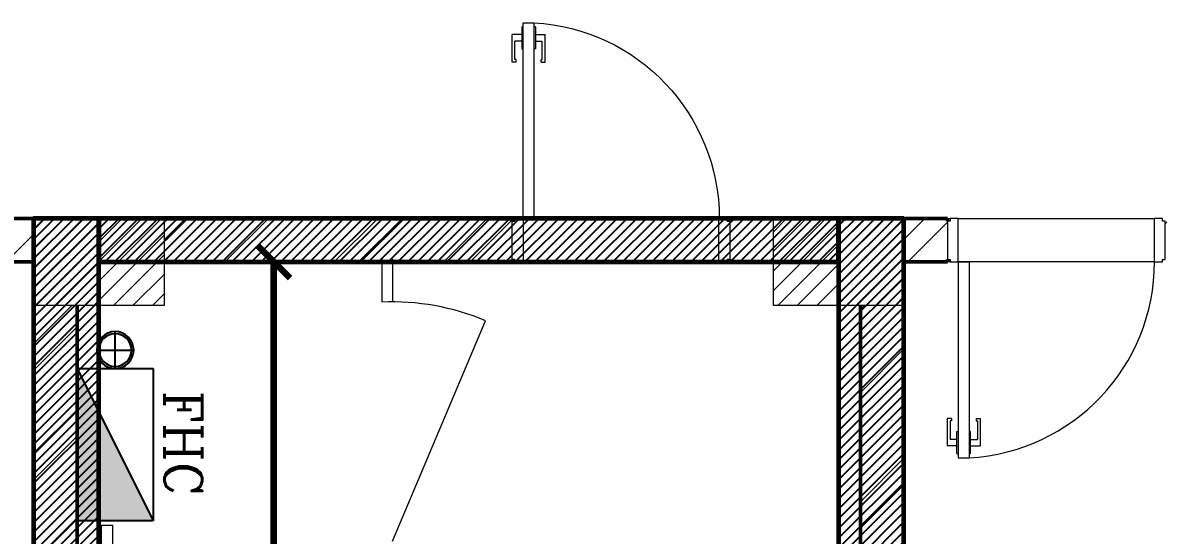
# Model space of a CAD drawing. Header units: millimetres. Extents: x -967280 to 3852, y 2833 to 1955156.
# Drawn here: x -944696 to -939477, y 634360 to 636716 of the extents above; entities that cross this region are included whole.
import ezdxf

# ---------------------------------------------------------------- set-up
doc = ezdxf.new("R2010")
doc.units = ezdxf.units.MM
doc.header["$LTSCALE"] = 1000
doc.header["$PDMODE"] = 35
doc.header["$PDSIZE"] = 25
doc.linetypes.add('HRZN_Line-Ptrn-Sold', pattern=[9144001.0, 9144000.0, -1])
for name, color, linetype, lineweight in [('A-COLS', 8, 'HRZN_Line-Ptrn-Sold', 18), ('A-DIM', 7, 'Continuous', 13), ('A-DOOR', 5, 'Continuous', 13), ('A-ELEV', 1, 'HRZN_Line-Ptrn-Sold', 13), ('A-HATCH', 1, 'Continuous', 13), ('A-STAIR', 1, 'HRZN_Line-Ptrn-Sold', 13), ('A-TONE', 40, 'HRZN_Line-Ptrn-Sold', 35), ('A-WALL', 8, 'HRZN_Line-Ptrn-Sold', 50), ('S - column', 6, 'Continuous', 60)]:
    doc.layers.add(name, color=color, linetype=linetype, lineweight=lineweight)
for name, color, linetype in [('ARCH', 8, 'Continuous'), ('FF-SYMBOL', 2, 'Continuous'), ('PL-DR-PIPE', 6, 'Continuous'), ('PL-W-TEXT', 7, 'Continuous'), ('S - col hach', 1, 'Continuous')]:
    doc.layers.add(name, color=color, linetype=linetype)
doc.styles.add('Calibri_1', font='calibri.ttf', dxfattribs={"height": 250})
doc.styles.add('PL-W-TEXT1', font='romanc.shx', dxfattribs={"height": 0.3})
doc.dimstyles.new('HRZN_Dimn-dflt', dxfattribs={"dimscale": 304.8, "dimtxt": 294.337106, "dimasz": 0.492126, "dimexe": 0, "dimexo": 0.0625, "dimgap": 0, "dimtad": 1, "dimdec": 0, "dimzin": 0, "dimdsep": 46, "dimtxsty": 'Calibri_1', "dimblk1": 'OBLIQUE', "dimblk2": 'OBLIQUE', "dimsah": 1, "dimcen": 0.09, "dimazin": 0, "dimtfac": 1, "dimtdec": 4, "dimtix": 1, "dimtmove": 0, "dimatfit": 3, "dimfxl": 0, "dimfxlon": 1, "dimtvp": 1, "dimtolj": 1, "dimtzin": 0, "dimarcsym": 2})
pattern_1 = [(45, (6650, -35800), (-251.447, 251.447), []), (45, (6650, -35419), (-251.447, 251.447), [])]
pattern_2 = [(225, (-217548.726, -1233776.03), (44.9012806, -44.9012806), [])]
pattern_3 = [(45, (-223648.726, -1233952.032), (-22.4506403, 22.4506403), [])]

# ---------------------------------------------------------------- blocks, each defined once
blk = doc.blocks.new('DAE_DOOR-SINGLE - BEDROOMS DOOR _D01__1000_2200MM 2-3505467-GROUND FLOOR FFL_1_')
at = {"layer": 'A-DOOR', "lineweight": 18}
for p, q in [((476.2, 100), (476.2, 1000)), ((526.2, 1000), (476.2, 1000)), ((526.2, 100), (526.2, 1000)), ((526.2, 100), (476.2, 100))]:
    blk.add_line(p, q, dxfattribs=at)
at = {"layer": 'A-DOOR'}
for p, q in [((-411.8, 88), (-423.8, 88)), ((-423.8, 88), (-423.8, -88)), ((-373.8, 100), (-411.8, 100)), ((-411.8, 100), (-411.8, 88)), ((-373.8, -100), (-373.8, 100)), ((526.2, 100), (526.2, -100)), ((564.2, 100), (526.2, 100)), ((564.2, 88), (564.2, 100)), ((576.2, 88), (564.2, 88)), ((576.2, -88), (576.2, 88)), ((-423.8, -88), (-411.8, -88)), ((-411.8, -88), (-411.8, -100)), ((-411.8, -100), (-373.8, -100)), ((526.2, -100), (564.2, -100)), ((564.2, -100), (564.2, -88)), ((564.2, -88), (576.2, -88))]:
    blk.add_line(p, q, dxfattribs=at)
blk.add_arc((526.2, 100), 901.4, 93.1798, 180, dxfattribs=at)
at = {"layer": 'A-HATCH'}
for p, q in [((469.8, 945.6), (425.4, 945.6)), ((425.4, 819.1), (425.4, 945.6)), ((469.8, 980.9), (476.2, 980.9)), ((469.8, 980.9), (469.8, 879.3)), ((532.6, 980.9), (526.2, 980.9)), ((532.6, 980.9), (532.6, 879.3)), ((532.6, 945.6), (577, 945.6)), ((577, 819.1), (577, 945.6)), ((469.8, 915.6), (438.1, 915.6)), ((438.1, 830.6), (438.1, 915.6)), ((532.6, 915.6), (564.3, 915.6)), ((564.3, 830.6), (564.3, 915.6)), ((469.8, 879.3), (476.2, 879.3)), ((532.6, 879.3), (526.2, 879.3)), ((444.1, 819.1), (425.4, 819.1)), ((444.1, 830.6), (438.1, 830.6)), ((444.1, 819.1), (444.1, 830.6)), ((558.3, 830.6), (564.3, 830.6)), ((558.3, 819.1), (558.3, 830.6)), ((558.3, 819.1), (577, 819.1))]:
    blk.add_line(p, q, dxfattribs=at)
blk = doc.blocks.new('FHC')
at = {"layer": 'FF-SYMBOL'}
for p, q in [((0.785, 0.175), (0.085, 0.175)), ((0.085, 0.175), (0.085, -0.175)), ((0.085, 0.175), (0.785, -0.175)), ((0.785, -0.175), (0.785, 0.175)), ((0.085, -0.175), (0.785, -0.175))]:
    blk.add_line(p, q, dxfattribs=at)
at = {"layer": 'FF-SYMBOL', "linetype": 'Continuous', "ltscale": 0.3}
for p, q in [((0, 0.085), (0, -0.085)), ((0.085, 0), (-0.085, 0))]:
    blk.add_line(p, q, dxfattribs=at)
at = {"layer": 'FF-SYMBOL'}
for radius in [0.085, 0.075]:
    blk.add_circle((0, 0), radius, dxfattribs=at)
blk.add_solid([(0.085, 0.175), (0.785, 0.175), (0.085, 0.175), (0.785, -0.175)], dxfattribs=at)
blk = doc.blocks.new('_Oblique')
at = {"color": 0, "linetype": 'ByBlock', "lineweight": -2}
blk.add_line((-0.5, -0.5), (0.5, 0.5), dxfattribs=at)
blk = doc.blocks.new('*D1941')
at = {"layer": 'A-DIM', "color": 0, "lineweight": -2, "transparency": 16777216}
blk.add_line((23304.9, -33250), (23304.9, -27500), dxfattribs=at)
at = {"layer": 'Defpoints', "color": 0, "lineweight": 106, "transparency": 16777216}
for p in [(22500, -27500), (23304.9, -27500), (22500, -33250)]:
    blk.add_point(p, dxfattribs=at)
at = {"layer": 'A-DIM', "color": 0, "lineweight": -2, "transparency": 16777216, "xscale": 150, "yscale": 150, "zscale": 150}
for p, rotation in [((23304.9, -27500), 90), ((23304.9, -33250), 270)]:
    blk.add_blockref('_Oblique', p, dxfattribs=dict(at, rotation=rotation))
at = {"layer": 'A-DIM', "color": 0, "transparency": 16777216, "insert": (23176.9, -30375), "char_height": 250, "attachment_point": 5, "rotation": 90, "style": 'Calibri_1'}
blk.add_mtext('\\A1;5750', dxfattribs=at)
blk = doc.blocks.new('A$Ca5ad4f3b')
at = {"layer": 'S - col hach'}
h = blk.add_hatch(dxfattribs=at)
h.set_pattern_fill('ANSI31', color=256, scale=10)
h.set_pattern_definition(pattern_3)
h.paths.add_polyline_path([(16400, -18100), (16100, -18100), (16100, -25300), (16400, -25300)])
h = blk.add_hatch(dxfattribs=at)
h.set_pattern_fill('ANSI31', color=256, scale=10)
h.set_pattern_definition([(45, (-216898.87, -653839.722), (-22.4506403, 22.4506403), [])])
h.paths.add_polyline_path([(19800, -18100), (16400, -18100), (16400, -18300), (19800, -18300)])
h = blk.add_hatch(dxfattribs=at)
h.set_pattern_fill('ANSI31', color=256, scale=10)
h.set_pattern_definition(pattern_3)
h.paths.add_polyline_path([(20100, -18100), (19800, -18100), (19800, -25300), (20100, -25300)])
at = {"layer": 'S - column'}
for points in [[(16400, -18100), (16100, -18100), (16100, -25300), (16400, -25300)], [(19800, -18100), (16400, -18100), (16400, -18300), (19800, -18300)], [(20100, -18100), (19800, -18100), (19800, -25300), (20100, -25300)]]:
    blk.add_lwpolyline(points, close=True, dxfattribs=at)
blk = doc.blocks.new('A$C1e5dc022')
at = {"layer": 'A-COLS'}
h = blk.add_hatch(dxfattribs=at)
h.set_pattern_fill('ANSI31', color=4, scale=20, angle=180)
h.set_pattern_definition(pattern_2)
h.paths.add_polyline_path([(22800, -27700), (22800, -27300), (22200, -27300), (22200, -27700)])
h = blk.add_hatch(dxfattribs=at)
h.set_pattern_fill('ANSI31', color=4, scale=20, angle=180)
h.set_pattern_definition(pattern_2)
h.paths.add_polyline_path([(26200, -27700), (26200, -27300), (25600, -27300), (25600, -27700), (25855, -27700)])
at = {"layer": 'A-TONE', "linetype": 'Continuous', "lineweight": 13}
h = blk.add_hatch(dxfattribs=at)
h.set_pattern_fill('FP_1', color=4, style=0, pattern_type=2)
h.set_pattern_definition(pattern_1)
h.paths.add_polyline_path([(20200, -27500), (21000, -27500), (20999.2, -27300), (20200, -27300)])
h.paths.add_polyline_path([(22000, -27500), (22200, -27500), (22200, -27300), (22000, -27300), (22000, -27488)])
h.paths.add_polyline_path([(22800, -27500), (24400, -27500), (24400, -27300), (22800, -27300), (22800, -27460)])
h.paths.add_polyline_path([(25400.8, -27500), (25600, -27500), (25600, -27300), (25400, -27300), (25400, -27500)])
h = blk.add_hatch(dxfattribs=at)
h.set_pattern_fill('FP_1', color=4, style=0, pattern_type=2)
h.set_pattern_definition(pattern_1)
h.paths.add_polyline_path([(40900, -27500), (40900, -27300), (40700, -27300), (40700, -27500)])
h.paths.add_polyline_path([(39700, -27500), (39700, -27300), (37200, -27300), (37200, -27500), (39659.4, -27500)])
h.paths.add_polyline_path([(36200, -27500), (36200, -27300), (34100, -27300), (34100, -27500), (34952.2, -27500)])
h.paths.add_polyline_path([(33600, -27500), (33600, -27300), (31200, -27300), (31200, -27500), (32598.6, -27500)])
h.paths.add_polyline_path([(30200, -27500), (30199.2, -27300), (27400, -27300), (27400, -27500), (30000, -27500)])
h.paths.add_polyline_path([(26200, -27500), (26400, -27500), (26399.2, -27300), (26200, -27300), (26200, -27488)])
h = blk.add_hatch(dxfattribs=at)
h.set_pattern_fill('FP_1', color=4, style=0, pattern_type=2)
h.set_pattern_definition(pattern_1)
h.paths.add_polyline_path([(22400, -28980), (22400, -27700), (22200, -27700), (22200, -28980), (22301.5, -28980)])
h = blk.add_hatch(dxfattribs=at)
h.set_pattern_fill('FP_1', color=4, style=0, pattern_type=2)
h.set_pattern_definition(pattern_1)
h.paths.add_polyline_path([(26200, -28980), (26200, -27700), (26000, -27700), (26000, -28980), (26126.1, -28980)])
at = {"layer": 'A-COLS', "color": 4}
for points in [[(22800, -27700), (22200, -27700), (22200, -27300), (22800, -27300)], [(26200, -27700), (25600, -27700), (25600, -27300), (26200, -27300)]]:
    blk.add_lwpolyline(points, close=True, dxfattribs=at)
at = {"layer": 'A-ELEV', "color": 4}
for p, q in [((24400, -27300), (24412, -27300)), ((24450, -27300), (25350, -27300)), ((25388, -27300), (25400, -27300)), ((26400, -27300), (26412, -27300)), ((26450, -27300), (27350, -27300)), ((24412, -27500), (24400, -27500)), ((25350, -27500), (24450, -27500)), ((25400, -27500), (25388, -27500)), ((26412, -27500), (26400, -27500)), ((27350, -27500), (26450, -27500))]:
    blk.add_line(p, q, dxfattribs=at)
at = {"layer": 'A-STAIR', "color": 4, "linetype": 'Continuous'}
for p, q in [((23800, -27487.3), (23800, -27683.6)), ((23850, -27487.3), (23850, -27684.8)), ((23850, -28783.6), (24277, -27769.9)), ((22512.7, -28710), (22538.1, -28710)), ((22512.7, -28980), (22512.7, -28710)), ((22538.1, -28710), (22563.5, -28710)), ((22563.5, -28980), (22563.5, -28710))]:
    blk.add_line(p, q, dxfattribs=at)
blk.add_arc((23850, -28783.6), 1100, 67.1591, 92.6053, dxfattribs=at)
at = {"layer": 'A-WALL', "color": 4}
for p, q in [((22200, -27300), (22000, -27300)), ((23947.9, -27300), (22800, -27300)), ((24400, -27300), (23947.9, -27300)), ((24400, -27312), (24400, -27300)), ((25600, -27300), (25400, -27300)), ((25400, -27300), (25400, -27312)), ((26400, -27300), (26200, -27300)), ((26400, -27312), (26400, -27300)), ((22000, -27500), (22200, -27500)), ((22800, -27500), (23947.9, -27500)), ((22800, -27500), (24400, -27500)), ((24400, -27500), (24400, -27488)), ((25400, -27488), (25400, -27500)), ((25400, -27500), (25600, -27500)), ((26200, -27500), (26400, -27500)), ((26400, -27500), (26400, -27488)), ((22200, -27700), (22200, -34500)), ((22400, -28980), (22400, -27700)), ((26000, -27700), (26000, -28980)), ((26200, -34500), (26200, -27700))]:
    blk.add_line(p, q, dxfattribs=at)
at = {"layer": 'A-DIM', "color": 4}
blk.add_blockref('A$Ca5ad4f3b', (6100, -9200), dxfattribs=at)
at = {"layer": 'A-DOOR', "color": 4, "xscale": -1}
blk.add_blockref('DAE_DOOR-SINGLE - BEDROOMS DOOR _D01__1000_2200MM 2-3505467-GROUND FLOOR FFL_1_', (24976.2, -27400), dxfattribs=at)
at = {"layer": 'A-DOOR', "color": 4, "rotation": 180}
blk.add_blockref('DAE_DOOR-SINGLE - BEDROOMS DOOR _D01__1000_2200MM 2-3505467-GROUND FLOOR FFL_1_', (26976.2, -27400), dxfattribs=at)
at = {"layer": 'PL-DR-PIPE', "color": 4, "xscale": -1000.000000007762, "yscale": 1000.000000007762, "zscale": 1000.000000007761, "rotation": 90}
blk.add_blockref('FHC', (22575, -27905), dxfattribs=at)
at = {"layer": 'PL-W-TEXT', "color": 4, "style": 'PL-W-TEXT1'}
blk.add_text('FHC', height=173.69, rotation=270, dxfattribs=at).set_placement((22801.8, -28090.8))
at = {"layer": 'A-DIM', "color": 4}
dim = blk.add_aligned_dim(p1=(22500, -33250), p2=(855724, 1292040.2), distance=-804.9, dimstyle='HRZN_Dimn-dflt', override={"dimpost": '<>'}, dxfattribs=at)
dim.commit()
dim.dimension.update_dxf_attribs({"geometry": '*D1941', "text_midpoint": (23176.9, -30375)})

msp = doc.modelspace()

# ---------------------------------------------------------------- block references
at = {"layer": 'ARCH', "lineweight": 106, "ltscale": 30}
msp.add_blockref('A$C1e5dc022', (-966846.1, 663116.2), dxfattribs=at)

doc.saveas('drawing.dxf')
